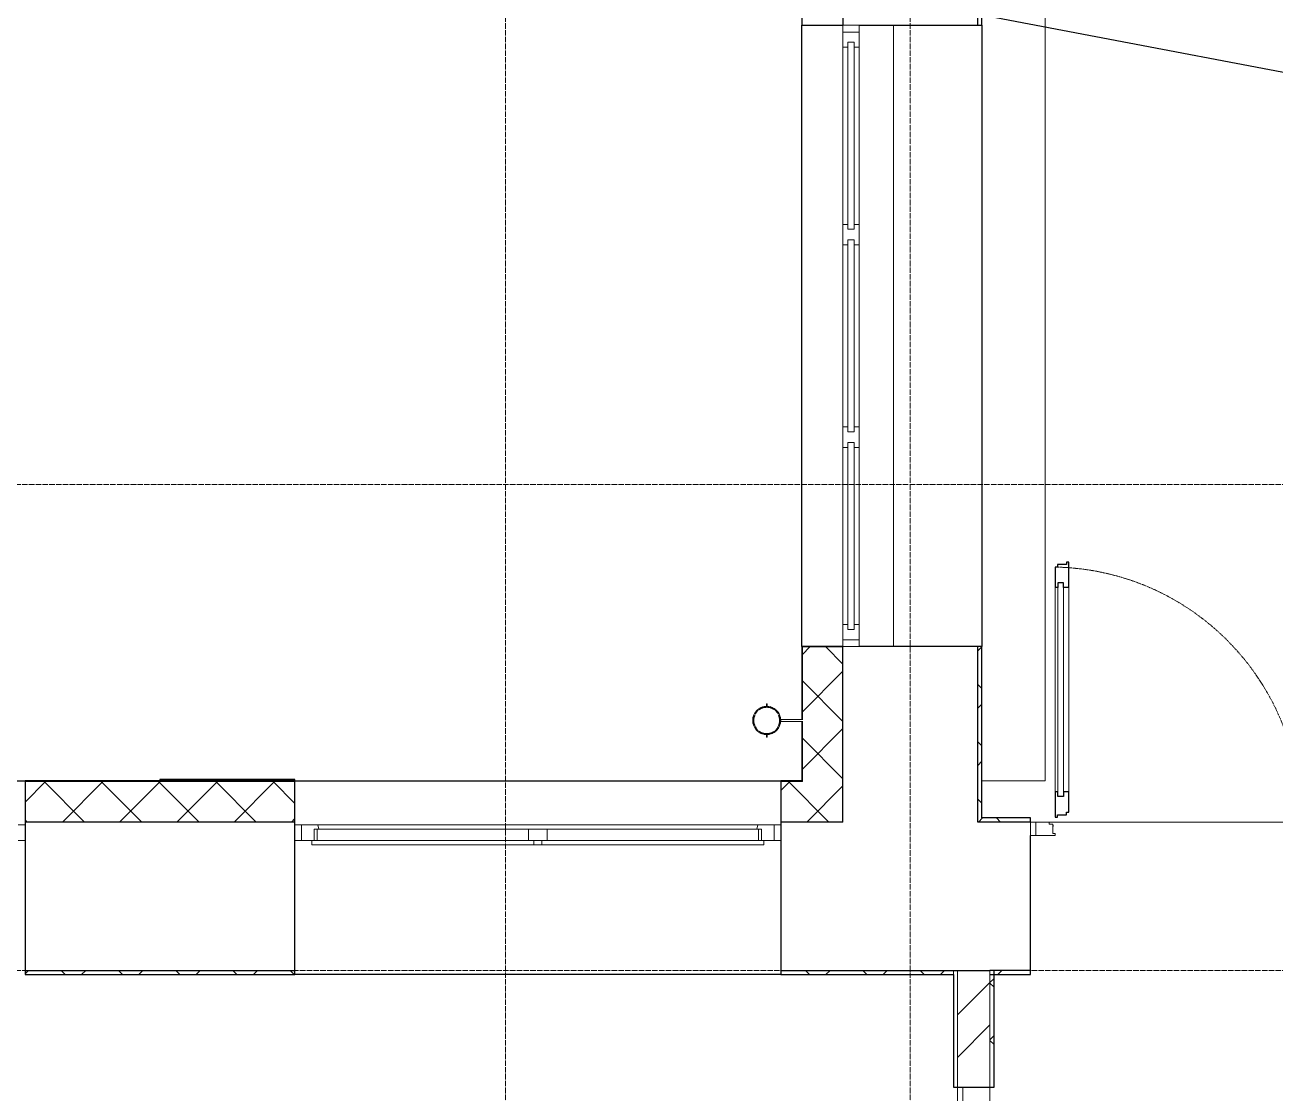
# Model space of a CAD drawing. Header units: millimetres. Extents: x -695119 to 412940, y -249585 to 622758.
# Drawn here: x 8414 to 13045, y -52628 to -48669 of the extents above; entities that cross this region are included whole.
import ezdxf

# ---------------------------------------------------------------- set-up
doc = ezdxf.new("R2010")
doc.units = ezdxf.units.MM
for name, pattern in [('ADSK_Линия сетки', [25, 20, -2.5, 0, -2.5]), ('ADSK_Невидимые', [5, 3, -2]), ('ADSK_Штриховая_ш2 п1_5', [4.5, 3, -1.5])]:
    doc.linetypes.add(name, pattern=pattern)
for name, color, linetype, lineweight in [('_Схема', 5, 'Continuous', 30), ('Импосты витража', 8, 'Continuous', 9), ('Каркас_Импост', 8, 'Continuous', 9), ('Линии', 7, 'Continuous', 9), ('Монтажный зазор', 8, 'Continuous', 9), ('Обобщенные модели', 8, 'Continuous', 18), ('Окна', 252, 'Continuous', 9), ('Оси', 252, 'Continuous', 9), ('Остекление', 8, 'Continuous', 9), ('Открывание', 8, 'ADSK_Штриховая_ш2 п1_5', 9), ('Панель', 252, 'Continuous', 30), ('Перекрытия', 7, 'Continuous', 18), ('Стены разрез', 7, 'Continuous', 30), ('Стены штриховка', 7, 'Continuous', 9)]:
    doc.layers.add(name, color=color, linetype=linetype, lineweight=lineweight)
doc.layers.add('Стены', color=194, linetype='Continuous')

# ---------------------------------------------------------------- blocks, each defined once
blk = doc.blocks.new('1 этаж')
at = {"layer": 'Импосты витража', "color": 251, "lineweight": 18, "true_color": 0x636466}
for p, q in [((-33060.8, -133779.5), (-33060.8, -133829.5)), ((-32960.8, -133779.5), (-33060.8, -133779.5)), ((-32960.8, -133829.5), (-32960.8, -133779.5))]:
    blk.add_line(p, q, dxfattribs=at)
at = {"layer": 'Каркас_Импост', "color": 251, "lineweight": 18, "true_color": 0x636466}
for p, q in [((-33445.8, -129847.4), (-33505.8, -129847.4)), ((-33505.8, -129847.4), (-33505.8, -129928.4)), ((-33445.8, -129910.4), (-33445.8, -129847.4)), ((-33505.8, -129928.4), (-33487.8, -129928.4)), ((-33487.8, -129928.4), (-33487.8, -129910.4)), ((-33487.8, -129910.4), (-33463.8, -129910.4)), ((-33463.8, -129910.4), (-33463.8, -129928.4)), ((-33463.8, -129928.4), (-33445.8, -129928.4)), ((-33445.8, -129910.4), (-33445.8, -129928.4)), ((-33505.8, -130584.4), (-33505.8, -130660.4)), ((-33487.8, -130584.4), (-33505.8, -130584.4)), ((-33487.8, -130602.4), (-33487.8, -130584.4)), ((-33463.8, -130584.4), (-33445.8, -130584.4)), ((-33463.8, -130602.4), (-33463.8, -130584.4)), ((-33445.8, -130584.4), (-33445.8, -130602.4)), ((-33463.8, -130602.4), (-33487.8, -130602.4)), ((-33445.8, -130642.4), (-33445.8, -130602.4)), ((-33505.8, -130660.4), (-33487.8, -130660.4)), ((-33487.8, -130660.4), (-33487.8, -130642.4)), ((-33487.8, -130642.4), (-33463.8, -130642.4)), ((-33463.8, -130642.4), (-33463.8, -130660.4)), ((-33463.8, -130660.4), (-33445.8, -130660.4)), ((-33445.8, -130642.4), (-33445.8, -130660.4)), ((-33505.8, -131334.4), (-33505.8, -131410.4)), ((-33487.8, -131334.4), (-33505.8, -131334.4)), ((-33487.8, -131352.4), (-33487.8, -131334.4)), ((-33463.8, -131334.4), (-33445.8, -131334.4)), ((-33463.8, -131352.4), (-33463.8, -131334.4)), ((-33445.8, -131334.4), (-33445.8, -131352.4)), ((-33463.8, -131352.4), (-33487.8, -131352.4)), ((-33445.8, -131392.4), (-33445.8, -131352.4)), ((-33505.8, -131410.4), (-33487.8, -131410.4)), ((-33487.8, -131410.4), (-33487.8, -131392.4)), ((-33487.8, -131392.4), (-33463.8, -131392.4)), ((-33463.8, -131392.4), (-33463.8, -131410.4)), ((-33463.8, -131410.4), (-33445.8, -131410.4)), ((-33445.8, -131392.4), (-33445.8, -131410.4)), ((-33505.8, -132066.4), (-33505.8, -132147.4)), ((-33487.8, -132066.4), (-33505.8, -132066.4)), ((-33487.8, -132084.4), (-33487.8, -132066.4)), ((-33463.8, -132066.4), (-33445.8, -132066.4)), ((-33463.8, -132084.4), (-33463.8, -132066.4)), ((-33445.8, -132066.4), (-33445.8, -132084.4)), ((-33463.8, -132084.4), (-33487.8, -132084.4)), ((-33445.8, -132147.4), (-33445.8, -132084.4)), ((-33505.8, -132147.4), (-33445.8, -132147.4)), ((-35451.4, -132807.4), (-35510.8, -132807.4)), ((-35510.8, -132807.4), (-35510.8, -132865.4)), ((-35446.8, -132824.4), (-35451.4, -132807.4)), ((-33820.2, -132807.4), (-33824.8, -132824.4)), ((-33760.8, -132807.4), (-33820.2, -132807.4)), ((-33760.8, -132865.4), (-33760.8, -132807.4)), ((-35464.8, -132865.4), (-35464.8, -132824.4)), ((-35464.8, -132824.4), (-35452.8, -132824.4)), ((-33818.8, -132824.4), (-33806.8, -132824.4)), ((-33806.8, -132824.4), (-33806.8, -132865.4)), ((-35510.8, -132865.4), (-35472.8, -132865.4)), ((-33798.8, -132865.4), (-33760.8, -132865.4))]:
    blk.add_line(p, q, dxfattribs=at)
at = {"layer": 'Каркас_Импост', "color": 251, "true_color": 0x636466}
for p, q in [((-33505.8, -130584.4), (-33505.8, -129928.4)), ((-33445.8, -129928.4), (-33445.8, -130584.4)), ((-33505.8, -131334.4), (-33505.8, -130660.4)), ((-33445.8, -130660.4), (-33445.8, -131334.4)), ((-33505.8, -132066.4), (-33505.8, -131410.4)), ((-33445.8, -131410.4), (-33445.8, -132066.4)), ((-33820.2, -132807.4), (-35451.4, -132807.4)), ((-32741.7, -132797.4), (-32790.7, -132797.4)), ((-32790.7, -132797.4), (-32790.7, -132847.4)), ((-32741.7, -132805.4), (-32741.7, -132797.4)), ((-32727.7, -132805.4), (-32741.7, -132805.4)), ((-32727.7, -132839.4), (-32727.7, -132805.4)), ((-35452.8, -132824.4), (-34670.8, -132824.4)), ((-35452.8, -132865.4), (-35452.8, -132824.4)), ((-34670.8, -132824.4), (-34600.8, -132824.4)), ((-34670.8, -132824.4), (-34670.8, -132865.4)), ((-34600.8, -132824.4), (-33818.8, -132824.4)), ((-34600.8, -132865.4), (-34600.8, -132824.4)), ((-33818.8, -132824.4), (-33818.8, -132865.4)), ((-32790.7, -132847.4), (-32718.7, -132847.4)), ((-32718.7, -132839.4), (-32727.7, -132839.4)), ((-32718.7, -132847.4), (-32718.7, -132839.4)), ((-35472.8, -132865.4), (-34650.8, -132865.4)), ((-35472.8, -132882.4), (-35472.8, -132865.4)), ((-34650.8, -132882.4), (-35472.8, -132882.4)), ((-34650.8, -132865.4), (-34620.8, -132865.4)), ((-34650.8, -132865.4), (-34650.8, -132882.4)), ((-34620.8, -132882.4), (-34650.8, -132882.4)), ((-34620.8, -132865.4), (-33798.8, -132865.4)), ((-34620.8, -132882.4), (-34620.8, -132865.4)), ((-33798.8, -132882.4), (-34620.8, -132882.4)), ((-33798.8, -132865.4), (-33798.8, -132882.4))]:
    blk.add_line(p, q, dxfattribs=at)
at = {"layer": 'Линии', "color": 251, "linetype": 'ADSK_Невидимые', "true_color": 0x636466}
blk.add_line((-32726.7, -132808.6), (-32726.7, -132815.8), dxfattribs=at)
at = {"layer": 'Монтажный зазор', "color": 251, "true_color": 0x636466}
for p, q in [((-33445.8, -129872.4), (-33505.8, -129872.4)), ((-33445.8, -132122.4), (-33505.8, -132122.4)), ((-32810.7, -132797.4), (-32810.7, -132847.4)), ((-32790.7, -132797.4), (-32810.7, -132797.4)), ((-32790.7, -132847.4), (-32790.7, -132797.4)), ((-32810.7, -132847.4), (-32790.7, -132847.4))]:
    blk.add_line(p, q, dxfattribs=at)
at = {"layer": 'Обобщенные модели', "color": 251, "true_color": 0x636466}
for p, q in [((-33786.8, -132359.4), (-33788.8, -132359.4)), ((-33788.8, -132359.4), (-33788.8, -132369.4)), ((-33786.8, -132359.4), (-33788.8, -132359.4)), ((-33788.8, -132359.4), (-33788.8, -132369.4)), ((-33786.8, -132359.4), (-33788.8, -132359.4)), ((-33788.8, -132359.4), (-33788.8, -132369.4)), ((-33786.8, -132359.4), (-33788.8, -132359.4)), ((-33788.8, -132359.4), (-33788.8, -132369.4)), ((-33788.8, -132371.4), (-33788.8, -132369.4)), ((-33786.8, -132371.4), (-33788.8, -132371.4)), ((-33786.8, -132369.4), (-33786.8, -132359.4)), ((-33786.8, -132369.4), (-33786.8, -132359.4)), ((-33786.8, -132369.4), (-33786.8, -132359.4)), ((-33786.8, -132369.4), (-33786.8, -132359.4)), ((-33786.8, -132369.4), (-33786.8, -132371.4)), ((-33657.8, -132418.1), (-33735.8, -132418.1)), ((-33735.8, -132418.1), (-33735.8, -132420.5)), ((-33735.8, -132422.2), (-33735.8, -132424.7)), ((-33735.8, -132424.7), (-33657.8, -132424.7)), ((-33788.8, -132473.4), (-33788.8, -132471.4)), ((-33788.8, -132471.4), (-33786.8, -132471.4)), ((-33788.8, -132473.4), (-33788.8, -132483.4)), ((-33788.8, -132473.4), (-33788.8, -132483.4)), ((-33788.8, -132473.4), (-33788.8, -132483.4)), ((-33788.8, -132473.4), (-33788.8, -132483.4)), ((-33788.8, -132483.4), (-33786.8, -132483.4)), ((-33788.8, -132483.4), (-33786.8, -132483.4)), ((-33788.8, -132483.4), (-33786.8, -132483.4)), ((-33788.8, -132483.4), (-33786.8, -132483.4)), ((-33786.8, -132471.4), (-33786.8, -132473.4)), ((-33786.8, -132483.4), (-33786.8, -132473.4)), ((-33786.8, -132483.4), (-33786.8, -132473.4)), ((-33786.8, -132483.4), (-33786.8, -132473.4)), ((-33786.8, -132483.4), (-33786.8, -132473.4))]:
    blk.add_line(p, q, dxfattribs=at)
for start, end in [(0, 180), (180, 0)]:
    blk.add_arc((-33787.8, -132421.4), 52, start, end, dxfattribs=at)
at = {"layer": 'Обобщенные модели', "color": 251, "lineweight": 40, "true_color": 0x636466}
for start, end in [(156.6941, 180), (130.583, 152.8285), (103.6312, 126.2008), (78.9964, 101.0036), (53.7992, 76.3688), (27.1715, 49.417), (0, 23.3059), (180, 203.3059), (207.1715, 229.417), (310.583, 332.8285), (336.6941, 0), (233.7992, 256.3688), (258.9964, 281.0036), (283.6312, 306.2008)]:
    blk.add_arc((-33787.8, -132421.4), 50, start, end, dxfattribs=at)
at = {"layer": 'Окна', "color": 251, "true_color": 0x636466}
for p, q in [((-36535.8, -132807.4), (-36560.8, -132807.4)), ((-35510.8, -132807.4), (-35535.8, -132807.4)), ((-35510.8, -132865.4), (-35510.8, -132807.4)), ((-33735.8, -132807.4), (-33760.8, -132807.4)), ((-33760.8, -132807.4), (-33760.8, -132865.4)), ((-36560.8, -132865.4), (-36535.8, -132865.4)), ((-35535.8, -132865.4), (-35510.8, -132865.4)), ((-33760.8, -132865.4), (-33735.8, -132865.4))]:
    blk.add_line(p, q, dxfattribs=at)
at = {"layer": 'Оси', "color": 251, "linetype": 'ADSK_Линия сетки', "true_color": 0x636466}
for p, q in [((-34755.8, -96281.4), (-34755.8, -160943.1)), ((-33255.8, -96281.4), (-33255.8, -160943.1)), ((4311.5, -131547.4), (-72628.1, -131547.4)), ((4311.5, -133347.4), (-72628.1, -133347.4))]:
    blk.add_line(p, q, dxfattribs=at)
at = {"layer": 'Остекление', "color": 251, "true_color": 0x636466}
for p, q in [((-33487.8, -130584.4), (-33487.8, -129928.4)), ((-33463.8, -130602.4), (-33463.8, -129910.4)), ((-33487.8, -131334.4), (-33487.8, -130660.4)), ((-33463.8, -131352.4), (-33463.8, -130642.4)), ((-33487.8, -132066.4), (-33487.8, -131410.4)), ((-33463.8, -132084.4), (-33463.8, -131392.4)), ((-32709.7, -131911.4), (-32709.7, -132703.4)), ((-32688.7, -131911.4), (-32709.7, -131911.4)), ((-32688.7, -132703.4), (-32688.7, -131911.4)), ((-32709.7, -132703.4), (-32688.7, -132703.4))]:
    blk.add_line(p, q, dxfattribs=at)
at = {"layer": 'Открывание', "color": 251, "true_color": 0x636466}
blk.add_arc((-32736.7, -132779.4), 926, 0, 88.8862, dxfattribs=at)
at = {"layer": 'Панель', "color": 251, "true_color": 0x636466}
for p, q in [((-32676.7, -131844.4), (-32710.7, -131844.4)), ((-32710.7, -131844.4), (-32710.7, -131853.4)), ((-32668.7, -131835.4), (-32676.7, -131835.4)), ((-32676.7, -131835.4), (-32676.7, -131844.4)), ((-32668.7, -131929.4), (-32668.7, -131835.4)), ((-32710.7, -131853.4), (-32718.7, -131853.4)), ((-32718.7, -131853.4), (-32718.7, -131929.4)), ((-32709.7, -131929.4), (-32718.7, -131929.4)), ((-32709.7, -131911.4), (-32709.7, -131929.4)), ((-32688.7, -131911.4), (-32709.7, -131911.4)), ((-32688.7, -131929.4), (-32688.7, -131911.4)), ((-32668.7, -131929.4), (-32688.7, -131929.4)), ((-32718.7, -132685.4), (-32718.7, -132779.4)), ((-32709.7, -132685.4), (-32718.7, -132685.4)), ((-32709.7, -132703.4), (-32709.7, -132685.4)), ((-32688.7, -132703.4), (-32709.7, -132703.4)), ((-32688.7, -132685.4), (-32688.7, -132703.4)), ((-32668.7, -132685.4), (-32688.7, -132685.4)), ((-32668.7, -132761.4), (-32668.7, -132685.4)), ((-32710.7, -132779.4), (-32710.7, -132770.4)), ((-32710.7, -132770.4), (-32676.7, -132770.4)), ((-32676.7, -132770.4), (-32676.7, -132761.4)), ((-32676.7, -132761.4), (-32668.7, -132761.4)), ((-32718.7, -132779.4), (-32710.7, -132779.4))]:
    blk.add_line(p, q, dxfattribs=at)
at = {"layer": 'Панель', "color": 251, "lineweight": 9, "true_color": 0x636466}
for p, q in [((-32718.7, -131929.4), (-32718.7, -132685.4)), ((-32668.7, -132685.4), (-32668.7, -131929.4))]:
    blk.add_line(p, q, dxfattribs=at)
at = {"layer": 'Перекрытия', "color": 251, "true_color": 0x636466}
for p, q in [((-32755.8, -132645.4), (-32755.8, -120157.4)), ((-33317.8, -129847.4), (-33317.8, -132147.4)), ((-32990.8, -132645.4), (-32755.8, -132645.4)), ((-32741.7, -132797.4), (-30879.7, -132797.4)), ((-33080.8, -138359.5), (-33080.8, -133779.5))]:
    blk.add_line(p, q, dxfattribs=at)
at = {"layer": 'Стены', "color": 251, "true_color": 0x636466}
for p, q in [((-33505.8, -129347.4), (-33505.8, -129847.4)), ((-33005.8, -129847.4), (-33005.8, -129347.4)), ((-33657.8, -132147.4), (-33657.8, -129847.4)), ((-32990.8, -129847.4), (-32990.8, -132147.4)), ((-33505.8, -132149.4), (-33505.8, -132147.4)), ((-33505.8, -132797.4), (-33505.8, -132149.4)), ((-33005.8, -132782.4), (-33005.8, -132147.4)), ((-38335.8, -132645.4), (-36535.8, -132645.4)), ((-35535.8, -132645.4), (-33735.8, -132645.4)), ((-35535.8, -132797.4), (-36535.8, -132797.4)), ((-33505.8, -132797.4), (-33735.8, -132797.4)), ((-32810.7, -132797.4), (-33005.8, -132797.4)), ((-36535.8, -133347.4), (-35535.8, -133347.4)), ((-33735.8, -133362.4), (-35535.8, -133362.4)), ((-33735.8, -133347.4), (-33095.8, -133347.4)), ((-32810.7, -133347.4), (-32960.8, -133347.4))]:
    blk.add_line(p, q, dxfattribs=at)
at = {"layer": 'Стены разрез', "color": 251, "true_color": 0x636466}
for p, q in [((-33657.8, -129347.4), (-33657.8, -129847.4)), ((-32990.8, -129847.4), (-32990.8, -129347.4)), ((-33657.8, -129847.4), (-33505.8, -129847.4)), ((-33445.8, -129847.4), (-32990.8, -129847.4)), ((-33657.8, -132147.4), (-33657.8, -132418.7)), ((-33505.8, -132147.4), (-33657.8, -132147.4)), ((-32990.8, -132147.4), (-33445.8, -132147.4)), ((-32990.8, -132782.4), (-32990.8, -132147.4)), ((-33657.8, -132424.2), (-33657.8, -132645.4)), ((-36535.8, -132645.4), (-36535.8, -133362.4)), ((-35535.8, -132645.4), (-36535.8, -132645.4)), ((-35535.8, -132640.4), (-36035.8, -132640.4)), ((-36035.8, -132640.4), (-36035.8, -132645.4)), ((-35535.8, -133362.4), (-35535.8, -132640.4)), ((-33735.8, -132645.4), (-33735.8, -133362.4)), ((-33657.8, -132645.4), (-33735.8, -132645.4)), ((-33005.8, -132797.4), (-33005.8, -132782.4)), ((-32810.7, -132782.4), (-32990.8, -132782.4)), ((-32810.7, -132797.4), (-32810.7, -132782.4)), ((-32810.7, -133362.4), (-32810.7, -132847.4)), ((-36535.8, -133362.4), (-35535.8, -133362.4)), ((-33735.8, -133362.4), (-33095.8, -133362.4)), ((-33095.8, -133347.4), (-32960.8, -133347.4)), ((-33095.8, -133362.4), (-33095.8, -133779.5)), ((-32960.8, -133362.4), (-32810.7, -133362.4)), ((-32945.8, -133779.5), (-32945.8, -133347.4)), ((-33095.8, -133779.5), (-32945.8, -133779.5))]:
    blk.add_line(p, q, dxfattribs=at)
at = {"layer": 'Стены разрез', "color": 251, "linetype": 'Continuous', "lineweight": 9, "true_color": 0x636466}
for p, q in [((-33655.8, -132177.1), (-33628.1, -132149.4)), ((-33505.8, -132212.8), (-33569.3, -132149.4)), ((-33005.8, -132163.5), (-32990.8, -132148.5)), ((-33655.8, -132389.2), (-33505.8, -132239.2)), ((-33505.8, -132425), (-33655.8, -132275)), ((-32990.8, -132303.6), (-33005.8, -132288.6)), ((-33005.8, -132375.6), (-32990.8, -132360.6)), ((-33655.8, -132601.3), (-33505.8, -132451.3)), ((-33505.8, -132637.1), (-33655.8, -132487.1)), ((-32990.8, -132515.7), (-33005.8, -132500.7)), ((-33005.8, -132587.7), (-32990.8, -132572.7)), ((-36535.8, -132723.6), (-36459.6, -132647.4)), ((-36315.4, -132797.4), (-36465.4, -132647.4)), ((-36397.4, -132797.4), (-36247.4, -132647.4)), ((-36103.2, -132797.4), (-36253.2, -132647.4)), ((-36185.3, -132797.4), (-36035.3, -132647.4)), ((-35891.1, -132797.4), (-36041.1, -132647.4)), ((-35973.2, -132797.4), (-35823.2, -132647.4)), ((-35679, -132797.4), (-35829, -132647.4)), ((-35761, -132797.4), (-35611, -132647.4)), ((-35692, -132645.4), (-35694.4, -132641.2)), ((-35690.8, -132647.4), (-35692, -132645.4)), ((-35535.8, -132728.4), (-35616.8, -132647.4)), ((-33733.8, -132679.3), (-33701.8, -132647.4)), ((-33557.7, -132797.4), (-33707.7, -132647.4)), ((-33639.7, -132797.4), (-33505.8, -132663.5)), ((-32990.8, -132727.8), (-33005.8, -132712.8)), ((-36527.5, -132797.4), (-36535.8, -132789.1)), ((-35548.9, -132797.4), (-35535.8, -132784.3)), ((-33003.3, -132797.4), (-32988.3, -132782.4)), ((-32921.3, -132797.4), (-32936.3, -132782.4)), ((-36535.8, -133360), (-36523.2, -133347.4)), ((-36386.8, -133362.4), (-36401.8, -133347.4)), ((-36326, -133362.4), (-36311, -133347.4)), ((-36174.6, -133362.4), (-36189.6, -133347.4)), ((-36113.9, -133362.4), (-36098.9, -133347.4)), ((-35962.5, -133362.4), (-35977.5, -133347.4)), ((-35901.8, -133362.4), (-35886.8, -133347.4)), ((-35750.4, -133362.4), (-35765.4, -133347.4)), ((-35689.6, -133362.4), (-35674.6, -133347.4)), ((-35538.2, -133362.4), (-35553.2, -133347.4)), ((-33629.1, -133362.4), (-33644.1, -133347.4)), ((-33568.3, -133362.4), (-33553.3, -133347.4)), ((-33416.9, -133362.4), (-33431.9, -133347.4)), ((-33356.2, -133362.4), (-33341.2, -133347.4)), ((-33204.8, -133362.4), (-33219.8, -133347.4)), ((-33144, -133362.4), (-33129, -133347.4)), ((-32931.9, -133362.4), (-32916.9, -133347.4)), ((-33080.8, -133511.8), (-32960.8, -133391.8)), ((-32960.8, -133391.3), (-32945.8, -133376.3)), ((-32945.8, -133409.2), (-32960.8, -133394.2)), ((-33080.8, -133668.9), (-32960.8, -133548.9)), ((-32960.8, -133603.4), (-32945.8, -133588.4)), ((-32945.8, -133621.4), (-32960.8, -133606.4))]:
    blk.add_line(p, q, dxfattribs=at)
at = {"layer": 'Стены штриховка', "color": 251, "true_color": 0x636466}
for p, q in [((-33655.8, -132149.4), (-33655.8, -132418.7)), ((-33505.8, -132149.4), (-33655.8, -132149.4)), ((-33655.8, -132424.2), (-33655.8, -132647.4)), ((-35537.8, -132647.4), (-36533.8, -132647.4)), ((-36533.8, -132647.4), (-36533.8, -132721.4)), ((-35537.8, -132721.4), (-35537.8, -132647.4)), ((-33733.8, -132647.4), (-33733.8, -132721.4)), ((-33655.8, -132647.4), (-33733.8, -132647.4)), ((-33657.8, -132645.4), (-33655.8, -132645.4)), ((-36535.8, -132721.4), (-36533.8, -132721.4)), ((-35537.8, -132721.4), (-35535.8, -132721.4)), ((-33735.8, -132721.4), (-33733.8, -132721.4)), ((-33095.8, -133362.4), (-33095.8, -133347.4)), ((-33080.8, -133347.4), (-33080.8, -133779.5)), ((-32960.8, -133779.5), (-32960.8, -133347.4))]:
    blk.add_line(p, q, dxfattribs=at)

msp = doc.modelspace()

# ---------------------------------------------------------------- linework, layer by layer
at = {"layer": '_Схема', "color": 5}
msp.add_line((258216.67, -95568.6), (-161934.199, -15488.828), dxfattribs=at)

# ---------------------------------------------------------------- block references
msp.add_blockref('1 этаж', (44950.089, 81176.937))

doc.saveas('drawing.dxf')
